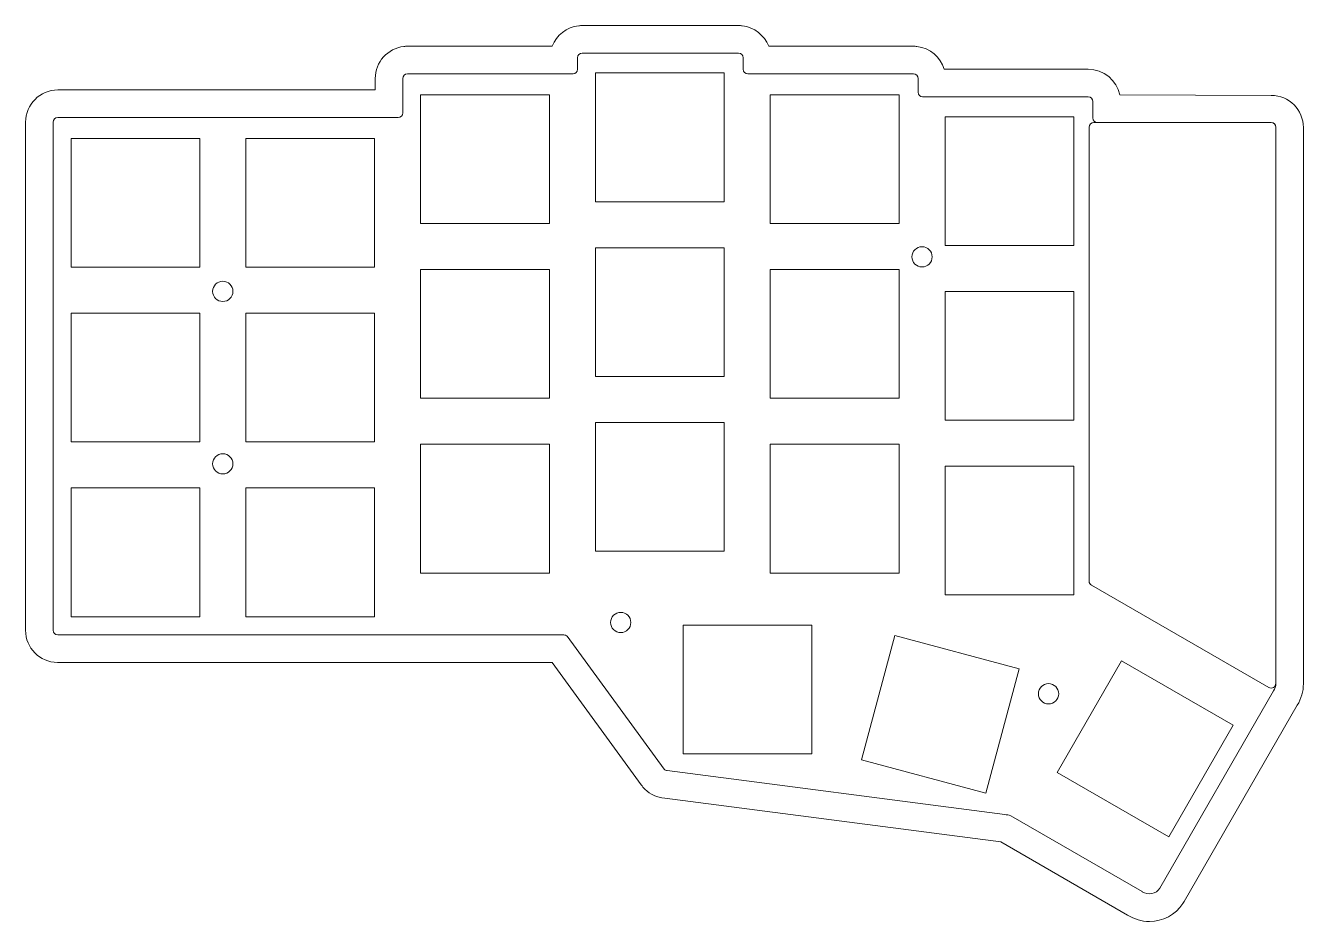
# Model space of a CAD drawing. Header units: inches. Extents: x 9.16 to 14.63, y 3.77 to 7.6.
import ezdxf

# ---------------------------------------------------------------- set-up
doc = ezdxf.new("R2010")
doc.units = ezdxf.units.IN
doc.header["$MEASUREMENT"] = 0
doc.layers.add('カット2(R0G0B255)', color=7, linetype='Continuous', lineweight=0)

msp = doc.modelspace()

# ---------------------------------------------------------------- linework, layer by layer
at = {"layer": 'カット2(R0G0B255)', "color": 250, "lineweight": 0, "true_color": 0x231f20}
for points in [[(12.15, 6.8503), (11.5988, 6.8503), (11.5988, 7.4015), (12.15, 7.4015)], [(11.4019, 6.7567), (10.8507, 6.7567), (10.8507, 7.3079), (11.4019, 7.3079)], [(12.8981, 6.7569), (12.3469, 6.7569), (12.3469, 7.308), (12.8981, 7.308)], [(13.6462, 6.663), (13.095, 6.663), (13.095, 7.2142), (13.6462, 7.2142)], [(9.9059, 6.5699), (9.3547, 6.5699), (9.3547, 7.121), (9.9059, 7.121)], [(10.6539, 6.5699), (10.1027, 6.5699), (10.1027, 7.1211), (10.6539, 7.1211)], [(12.15, 6.1023), (11.5988, 6.1023), (11.5988, 6.6535), (12.15, 6.6535)], [(11.4019, 6.0087), (10.8507, 6.0087), (10.8507, 6.5598), (11.4019, 6.5598)], [(12.8981, 6.0088), (12.3469, 6.0088), (12.3469, 6.56), (12.8981, 6.56)], [(13.6462, 5.9149), (13.095, 5.9149), (13.095, 6.4661), (13.6462, 6.4661)], [(9.9059, 5.8218), (9.3547, 5.8218), (9.3547, 6.373), (9.9059, 6.373)], [(10.6539, 5.8219), (10.1027, 5.8219), (10.1027, 6.373), (10.6539, 6.373)], [(12.15, 5.3543), (11.5988, 5.3543), (11.5988, 5.9055), (12.15, 5.9055)], [(11.4019, 5.2606), (10.8507, 5.2606), (10.8507, 5.8118), (11.4019, 5.8118)], [(12.8981, 5.2608), (12.3469, 5.2608), (12.3469, 5.812), (12.8981, 5.812)], [(13.6462, 5.1669), (13.095, 5.1669), (13.095, 5.7181), (13.6462, 5.7181)], [(9.9059, 5.0738), (9.3547, 5.0738), (9.3547, 5.625), (9.9059, 5.625)], [(10.6539, 5.0738), (10.1027, 5.0738), (10.1027, 5.625), (10.6539, 5.625)], [(12.5248, 4.4869), (11.9736, 4.4869), (11.9736, 5.038), (12.5248, 5.038)], [(13.2694, 4.3182), (12.737, 4.4609), (12.8797, 4.9933), (13.4121, 4.8506)], [(14.0517, 4.132), (13.5744, 4.4076), (13.85, 4.885), (14.3273, 4.6094)]]:
    msp.add_lwpolyline(points, close=True, dxfattribs=at)
for centre in [(12.9961, 6.6141), (10.004, 6.4665), (10.004, 5.7283), (11.7068, 5.0492), (13.5375, 4.7441)]:
    msp.add_circle(centre, 0.0433, dxfattribs=at)
at = {"layer": 'カット2(R0G0B255)', "color": 5, "lineweight": 0, "true_color": 0x0000ff}
for points, knots in [([(13.969, 3.7695), (13.9359, 3.7695), (13.9038, 3.7789), (13.8759, 3.7968), (13.8759, 3.7968), (13.3331, 4.1105), (13.3331, 4.1105), (13.3331, 4.1105), (11.8952, 4.2975), (11.8952, 4.2975), (11.8634, 4.3), (11.8337, 4.3133), (11.8104, 4.3357), (11.8043, 4.3416), (11.799, 4.348), (11.7943, 4.3548), (11.7943, 4.3548), (11.4129, 4.8777), (11.4129, 4.8777), (11.4129, 4.8777), (9.2968, 4.8777), (9.2963, 4.8778), (9.2212, 4.8787), (9.1601, 4.9405), (9.1601, 5.0156), (9.1601, 5.0156), (9.1601, 7.1907), (9.1601, 7.1907), (9.1601, 7.2667), (9.222, 7.3285), (9.298, 7.3285), (9.298, 7.3285), (10.6562, 7.3285), (10.6562, 7.3285), (10.6562, 7.3285), (10.6562, 7.3776), (10.6562, 7.3776), (10.6562, 7.4484), (10.7098, 7.5069), (10.7786, 7.5146), (10.7836, 7.5153), (10.7887, 7.5156), (10.7939, 7.5156), (10.7939, 7.5156), (11.4134, 7.5156), (11.4134, 7.5156), (11.4316, 7.5628), (11.4749, 7.5976), (11.5269, 7.6033), (11.5318, 7.6039), (11.5369, 7.6042), (11.542, 7.6042), (11.542, 7.6042), (12.2113, 7.6042), (12.2113, 7.6042), (12.2166, 7.6042), (12.2219, 7.6039), (12.2271, 7.6032), (12.2785, 7.5972), (12.3217, 7.5625), (12.3399, 7.5156), (12.3399, 7.5156), (12.9593, 7.5156), (12.9593, 7.5156), (12.9645, 7.5156), (12.9695, 7.5153), (12.9745, 7.5147), (13.0301, 7.5085), (13.0758, 7.4693), (13.0914, 7.4172), (13.0914, 7.4172), (13.7074, 7.4172), (13.7074, 7.4172), (13.7738, 7.4172), (13.8294, 7.3699), (13.8424, 7.3073), (13.8424, 7.3073), (14.4907, 7.3053), (14.4907, 7.3053), (14.5663, 7.3053), (14.6281, 7.2434), (14.6281, 7.1674), (14.6281, 7.1674), (14.6281, 4.7871), (14.6281, 4.7871), (14.6281, 4.7545), (14.619, 4.7228), (14.6016, 4.6952), (14.6016, 4.6952), (14.1176, 3.8546), (14.1176, 3.8546), (14.116, 3.8516), (14.1142, 3.8487), (14.1122, 3.8458), (14.1122, 3.8458), (14.1122, 3.8458), (14.1122, 3.8458), (14.0801, 3.798), (14.0266, 3.7695), (13.969, 3.7695)], [0, 0, 0, 0, 1, 1, 1, 2, 2, 2, 3, 3, 3, 4, 4, 4, 5, 5, 5, 6, 6, 6, 7, 7, 7, 8, 8, 8, 9, 9, 9, 10, 10, 10, 11, 11, 11, 12, 12, 12, 13, 13, 13, 14, 14, 14, 15, 15, 15, 16, 16, 16, 17, 17, 17, 18, 18, 18, 19, 19, 19, 20, 20, 20, 21, 21, 21, 22, 22, 22, 23, 23, 23, 24, 24, 24, 25, 25, 25, 26, 26, 26, 27, 27, 27, 28, 28, 28, 29, 29, 29, 30, 30, 30, 31, 31, 31, 32, 32, 32, 33, 33, 33, 33]), ([(14.51, 4.7871), (14.51, 4.7767), (14.507, 4.766), (14.5007, 4.7567), (14.5007, 4.7567), (14.0143, 3.912), (14.0143, 3.912), (14.0143, 3.9118), (14.0143, 3.9118), (14.0142, 3.9117), (13.9974, 3.8867), (13.9635, 3.8802), (13.9385, 3.897), (13.9385, 3.897), (13.9384, 3.8971), (13.9384, 3.8971), (13.9384, 3.8971), (13.3757, 4.2222), (13.3757, 4.2222), (13.3673, 4.2247), (13.3586, 4.2264), (13.3499, 4.2274), (13.3499, 4.2274), (11.9061, 4.4152), (11.9061, 4.4152), (11.901, 4.4152), (11.896, 4.4172), (11.8923, 4.4208), (11.8923, 4.4208), (11.8923, 4.421), (11.8923, 4.421), (11.8923, 4.421), (11.4771, 4.9902), (11.4771, 4.9902), (11.4734, 4.9938), (11.4685, 4.9958), (11.4632, 4.9958), (11.4632, 4.9958), (9.2978, 4.9958), (9.2978, 4.9958), (9.287, 4.996), (9.2782, 5.0046), (9.2782, 5.0156), (9.2782, 5.0156), (9.2782, 7.1907), (9.2782, 7.1907), (9.2782, 7.2015), (9.2871, 7.2104), (9.298, 7.2104), (9.298, 7.2104), (10.7546, 7.2104), (10.7546, 7.2104), (10.7655, 7.2104), (10.7743, 7.2192), (10.7743, 7.23), (10.7743, 7.23), (10.7743, 7.3777), (10.7743, 7.3777), (10.7743, 7.3886), (10.7831, 7.3974), (10.7941, 7.3974), (10.7941, 7.3974), (10.7939, 7.3975), (10.7939, 7.3975), (10.7939, 7.3975), (11.5025, 7.3975), (11.5025, 7.3975), (11.5025, 7.3975), (11.5027, 7.3974), (11.5027, 7.3974), (11.5135, 7.3974), (11.5224, 7.4063), (11.5224, 7.4171), (11.5224, 7.4171), (11.5223, 7.4171), (11.5223, 7.4171), (11.5223, 7.4171), (11.5223, 7.4664), (11.5223, 7.4664), (11.5223, 7.4664), (11.5224, 7.4663), (11.5224, 7.4663), (11.5224, 7.4772), (11.5311, 7.486), (11.542, 7.486), (11.542, 7.486), (11.542, 7.4861), (11.542, 7.4861), (11.542, 7.4861), (12.2113, 7.4861), (12.2113, 7.4861), (12.2113, 7.4861), (12.2113, 7.486), (12.2113, 7.486), (12.2223, 7.486), (12.2309, 7.4774), (12.231, 7.4664), (12.231, 7.4664), (12.231, 7.4171), (12.231, 7.4171), (12.231, 7.4063), (12.2398, 7.3974), (12.2507, 7.3974), (12.2507, 7.3974), (12.2507, 7.3975), (12.2507, 7.3975), (12.2507, 7.3975), (12.9593, 7.3975), (12.9593, 7.3975), (12.9593, 7.3975), (12.9593, 7.3974), (12.9593, 7.3974), (12.9702, 7.3974), (12.9791, 7.3886), (12.9791, 7.3777), (12.9791, 7.3777), (12.9789, 7.3778), (12.9789, 7.3778), (12.9789, 7.3778), (12.9789, 7.3188), (12.9789, 7.3188), (12.9789, 7.3188), (12.9791, 7.3186), (12.9791, 7.3186), (12.9791, 7.3078), (12.9877, 7.2992), (12.9986, 7.299), (12.9986, 7.299), (13.7074, 7.299), (13.7074, 7.299), (13.7182, 7.299), (13.7271, 7.2902), (13.7271, 7.2793), (13.7271, 7.2793), (13.727, 7.2793), (13.727, 7.2793), (13.727, 7.2793), (13.727, 7.209), (13.727, 7.209), (13.727, 7.1982), (13.7359, 7.1893), (13.7467, 7.1895), (13.7467, 7.1895), (14.4903, 7.1895), (14.4903, 7.1895), (14.5011, 7.1895), (14.51, 7.1806), (14.51, 7.1697), (14.51, 7.1697), (14.51, 4.7871), (14.51, 4.7871)], [0, 0, 0, 0, 1, 1, 1, 2, 2, 2, 3, 3, 3, 4, 4, 4, 5, 5, 5, 6, 6, 6, 7, 7, 7, 8, 8, 8, 9, 9, 9, 10, 10, 10, 11, 11, 11, 12, 12, 12, 13, 13, 13, 14, 14, 14, 15, 15, 15, 16, 16, 16, 17, 17, 17, 18, 18, 18, 19, 19, 19, 20, 20, 20, 21, 21, 21, 22, 22, 22, 23, 23, 23, 24, 24, 24, 25, 25, 25, 26, 26, 26, 27, 27, 27, 28, 28, 28, 29, 29, 29, 30, 30, 30, 31, 31, 31, 32, 32, 32, 33, 33, 33, 34, 34, 34, 35, 35, 35, 36, 36, 36, 37, 37, 37, 38, 38, 38, 39, 39, 39, 40, 40, 40, 41, 41, 41, 42, 42, 42, 43, 43, 43, 44, 44, 44, 45, 45, 45, 46, 46, 46, 47, 47, 47, 48, 48, 48, 49, 49, 49, 50, 50, 50, 50]), ([(14.51, 7.1692), (14.51, 7.1692), (14.51, 4.7886), (14.51, 4.7886), (14.51, 4.773), (14.4932, 4.7632), (14.4797, 4.771), (14.4797, 4.771), (13.7212, 5.2088), (13.7212, 5.2088), (13.7149, 5.2124), (13.7111, 5.2191), (13.7111, 5.2263), (13.7111, 5.2263), (13.7111, 7.1691), (13.7111, 7.1691), (13.7111, 7.1803), (13.7201, 7.1894), (13.7313, 7.1894), (13.7313, 7.1894), (14.4898, 7.1895), (14.4898, 7.1895), (14.501, 7.1895), (14.51, 7.1804), (14.51, 7.1692)], [0, 0, 0, 0, 1, 1, 1, 2, 2, 2, 3, 3, 3, 4, 4, 4, 5, 5, 5, 6, 6, 6, 7, 7, 7, 8, 8, 8, 8])]:
    msp.add_open_spline(points, degree=3, knots=knots, dxfattribs=at)

doc.saveas('drawing.dxf')
